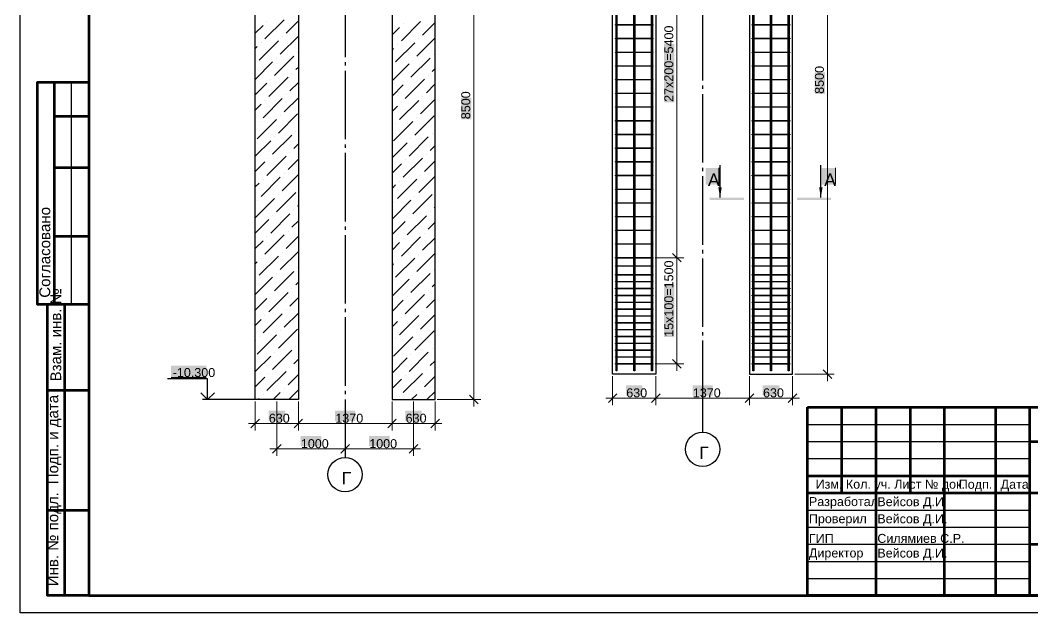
# Model space of a CAD drawing. Header units: millimetres. Extents: x 0 to 448, y 0 to 297.
# Drawn here: x 0.1 to 296, y 0.1 to 173.2 of the extents above; entities that cross this region are included whole.
import ezdxf

# ---------------------------------------------------------------- set-up
doc = ezdxf.new("R2010")
doc.units = ezdxf.units.MM
for name, color, linetype in [('PDF _0', 7, 'Continuous'), ('PDF _D-tarama (beton-siva-duvar-fitil-vs.)', 7, 'Continuous'), ('PDF _К_Арматура', 7, 'Continuous'), ('PDF _Разрез', 7, 'Continuous'), ('PDF _СПДС_Выноски', 7, 'Continuous'), ('PDF _СПДС_Оси', 7, 'Continuous'), ('PDF _СПДС_Размеры', 7, 'Continuous'), ('PDF _Текст', 7, 'Continuous')]:
    doc.layers.add(name, color=color, linetype=linetype)
doc.styles.add('PDF Arial', font='arial.ttf')

msp = doc.modelspace()

# ---------------------------------------------------------------- linework, layer by layer
at = {"layer": 'PDF _0', "lineweight": 30}
for points in [[(185.83, 239.83), (185.83, 69.81), (173.21, 69.81), (173.21, 239.83)], [(213.18, 239.83), (213.18, 69.81), (225.79, 69.81), (225.79, 239.83)], [(81.37, 232.42), (81.37, 62.4), (68.77, 62.4), (68.77, 232.42)], [(108.74, 232.42), (108.74, 62.4), (121.33, 62.4), (121.33, 232.42)]]:
    msp.add_lwpolyline(points, dxfattribs=at)
for points in [[(174.06, 171.9), (184.98, 171.9), (184.98, 171.73), (174.06, 171.73)], [(214.02, 171.9), (224.95, 171.9), (224.95, 171.73), (214.02, 171.73)], [(174.06, 167.9), (184.98, 167.9), (184.98, 167.73), (174.06, 167.73)], [(214.02, 167.9), (224.95, 167.9), (224.95, 167.73), (214.02, 167.73)], [(174.06, 163.9), (184.98, 163.9), (184.98, 163.73), (174.06, 163.73)], [(214.02, 163.9), (224.95, 163.9), (224.95, 163.73), (214.02, 163.73)], [(174.06, 159.9), (184.98, 159.9), (184.98, 159.73), (174.06, 159.73)], [(214.02, 159.9), (224.95, 159.9), (224.95, 159.73), (214.02, 159.73)], [(174.06, 155.9), (184.98, 155.9), (184.98, 155.75), (174.06, 155.75)], [(214.02, 155.9), (224.95, 155.9), (224.95, 155.75), (214.02, 155.75)], [(174.06, 151.9), (184.98, 151.9), (184.98, 151.75), (174.06, 151.75)], [(214.02, 151.9), (224.95, 151.9), (224.95, 151.75), (214.02, 151.75)], [(174.06, 147.9), (184.98, 147.9), (184.98, 147.75), (174.06, 147.75)], [(214.02, 147.9), (224.95, 147.9), (224.95, 147.75), (214.02, 147.75)], [(174.06, 143.9), (184.98, 143.9), (184.98, 143.75), (174.06, 143.75)], [(214.02, 143.9), (224.95, 143.9), (224.95, 143.75), (214.02, 143.75)], [(174.06, 139.9), (184.98, 139.9), (184.98, 139.75), (174.06, 139.75)], [(214.02, 139.9), (224.95, 139.9), (224.95, 139.75), (214.02, 139.75)], [(174.06, 135.89), (184.98, 135.89), (184.98, 135.75), (174.06, 135.75)], [(214.02, 135.89), (224.95, 135.89), (224.95, 135.75), (214.02, 135.75)], [(174.06, 131.89), (184.98, 131.89), (184.98, 131.75), (174.06, 131.75)], [(214.02, 131.89), (224.95, 131.89), (224.95, 131.75), (214.02, 131.75)], [(174.06, 127.89), (184.98, 127.89), (184.98, 127.75), (174.06, 127.75)], [(214.02, 127.89), (224.95, 127.89), (224.95, 127.75), (214.02, 127.75)], [(174.06, 123.89), (184.98, 123.89), (184.98, 123.74), (174.06, 123.74)], [(214.02, 123.89), (224.95, 123.89), (224.95, 123.74), (214.02, 123.74)], [(174.06, 119.89), (184.98, 119.89), (184.98, 119.74), (174.06, 119.74)], [(214.02, 119.89), (224.95, 119.89), (224.95, 119.74), (214.02, 119.74)], [(174.06, 115.89), (184.98, 115.89), (184.98, 115.74), (174.06, 115.74)], [(214.02, 115.89), (224.95, 115.89), (224.95, 115.74), (214.02, 115.74)], [(174.06, 111.89), (184.98, 111.89), (184.98, 111.74), (174.06, 111.74)], [(214.02, 111.89), (224.95, 111.89), (224.95, 111.74), (214.02, 111.74)], [(174.06, 107.89), (184.98, 107.89), (184.98, 107.74), (174.06, 107.74)], [(214.02, 107.89), (224.95, 107.89), (224.95, 107.74), (214.02, 107.74)], [(174.06, 103.89), (184.98, 103.89), (184.98, 103.74), (174.06, 103.74)], [(214.02, 103.89), (224.95, 103.89), (224.95, 103.74), (214.02, 103.74)], [(174.06, 101.5), (184.98, 101.5), (184.98, 101.35), (174.06, 101.35)], [(214.02, 101.5), (224.95, 101.5), (224.95, 101.35), (214.02, 101.35)], [(174.06, 98.89), (184.98, 98.89), (184.98, 98.75), (174.06, 98.75)], [(214.02, 98.89), (224.95, 98.89), (224.95, 98.75), (214.02, 98.75)], [(174.06, 96.9), (184.98, 96.9), (184.98, 96.74), (174.06, 96.74)], [(174.06, 94.89), (184.98, 94.89), (184.98, 94.75), (174.06, 94.75)], [(214.02, 96.9), (224.95, 96.9), (224.95, 96.74), (214.02, 96.74)], [(214.02, 94.89), (224.95, 94.89), (224.95, 94.75), (214.02, 94.75)], [(174.06, 92.9), (184.98, 92.9), (184.98, 92.73), (174.06, 92.73)], [(214.02, 92.9), (224.95, 92.9), (224.95, 92.73), (214.02, 92.73)], [(174.06, 90.89), (184.98, 90.89), (184.98, 90.74), (174.06, 90.74)], [(174.06, 88.9), (184.98, 88.9), (184.98, 88.73), (174.06, 88.73)], [(214.02, 90.89), (224.95, 90.89), (224.95, 90.74), (214.02, 90.74)], [(214.02, 88.9), (224.95, 88.9), (224.95, 88.73), (214.02, 88.73)], [(174.06, 86.89), (184.98, 86.89), (184.98, 86.74), (174.06, 86.74)], [(214.02, 86.89), (224.95, 86.89), (224.95, 86.74), (214.02, 86.74)], [(174.06, 84.9), (184.98, 84.9), (184.98, 84.73), (174.06, 84.73)], [(174.06, 82.89), (184.98, 82.89), (184.98, 82.74), (174.06, 82.74)], [(214.02, 84.9), (224.95, 84.9), (224.95, 84.73), (214.02, 84.73)], [(214.02, 82.89), (224.95, 82.89), (224.95, 82.74), (214.02, 82.74)], [(174.06, 80.9), (184.98, 80.9), (184.98, 80.73), (174.06, 80.73)], [(214.02, 80.9), (224.95, 80.9), (224.95, 80.73), (214.02, 80.73)], [(174.06, 78.89), (184.98, 78.89), (184.98, 78.74), (174.06, 78.74)], [(214.02, 78.89), (224.95, 78.89), (224.95, 78.74), (214.02, 78.74)], [(174.06, 76.9), (184.98, 76.9), (184.98, 76.73), (174.06, 76.73)], [(174.06, 74.89), (184.98, 74.89), (184.98, 74.74), (174.06, 74.74)], [(214.02, 76.9), (224.95, 76.9), (224.95, 76.73), (214.02, 76.73)], [(214.02, 74.89), (224.95, 74.89), (224.95, 74.74), (214.02, 74.74)], [(174.06, 72.9), (184.98, 72.9), (184.98, 72.73), (174.06, 72.73)], [(214.02, 72.9), (224.95, 72.9), (224.95, 72.73), (214.02, 72.73)]]:
    msp.add_lwpolyline(points, close=True, dxfattribs=at)
at = {"layer": 'PDF _0', "lineweight": 5}
for points in [[(190.74, 105.07), (193.24, 102.58)], [(184.58, 61.58), (187.08, 64.07)], [(211.93, 61.58), (214.43, 64.07)], [(80.12, 54.15), (82.62, 56.67)], [(107.49, 54.15), (109.99, 56.67)], [(93.77, 46.72), (96.27, 49.24)]]:
    msp.add_lwpolyline(points, close=True, dxfattribs=at)
for points in [[(190.74, 74.06), (193.24, 71.57)], [(234.73, 71.06), (237.22, 68.56)], [(131.39, 63.65), (133.88, 61.15)], [(174.46, 64.07), (171.96, 61.58)], [(224.54, 61.58), (227.04, 64.07)], [(70.02, 56.67), (67.52, 54.15)], [(120.08, 54.15), (122.58, 56.67)], [(76.33, 49.24), (73.83, 46.72)], [(113.77, 46.72), (116.29, 49.24)]]:
    msp.add_lwpolyline(points, dxfattribs=at)
at = {"layer": 'PDF _D-tarama (beton-siva-duvar-fitil-vs.)', "lineweight": 5}
for points in [[(68.77, 169.38), (71.06, 171.67)], [(71.61, 167.73), (77.24, 173.34)], [(72.18, 172.79), (72.18, 172.79)], [(77.79, 169.42), (81.37, 173)], [(111.47, 167.18), (117.08, 172.79)], [(112.04, 172.22), (112.04, 172.22)], [(117.65, 168.85), (121.33, 172.54)], [(108.74, 168.92), (110.92, 171.1)], [(69.94, 161.55), (75.55, 167.18)], [(70.49, 166.61), (70.49, 166.61)], [(76.1, 163.24), (81.37, 168.51)], [(76.67, 168.3), (76.67, 168.3)], [(109.8, 161), (115.4, 166.61)], [(110.35, 166.06), (110.35, 166.06)], [(115.96, 162.67), (121.33, 168.05)], [(116.53, 167.73), (116.53, 167.73)], [(68.77, 164.89), (69.37, 165.49)], [(81.16, 163.79), (81.16, 163.79)], [(108.74, 164.43), (109.22, 164.92)], [(121.01, 163.24), (121.01, 163.24)], [(68.77, 155.9), (73.85, 161)], [(68.82, 160.43), (68.82, 160.43)], [(74.42, 157.06), (80.03, 162.67)], [(74.97, 162.12), (74.97, 162.12)], [(108.74, 155.45), (113.71, 160.43)], [(114.28, 156.51), (119.89, 162.12)], [(114.83, 161.55), (114.83, 161.55)], [(79.48, 157.63), (79.48, 157.63)], [(80.61, 158.76), (81.37, 159.52)], [(119.32, 157.06), (119.32, 157.06)], [(120.44, 158.18), (121.33, 159.07)], [(68.77, 151.41), (72.18, 154.82)], [(72.73, 150.9), (78.36, 156.51)], [(73.3, 155.94), (73.3, 155.94)], [(78.91, 152.57), (81.37, 155.03)], [(108.74, 150.97), (112.04, 154.27)], [(112.59, 150.33), (118.2, 155.94)], [(113.16, 155.39), (113.16, 155.39)], [(118.77, 152.02), (121.33, 154.59)], [(77.79, 151.45), (77.79, 151.45)], [(117.65, 150.9), (117.65, 150.9)], [(68.77, 146.92), (70.49, 148.66)], [(71.06, 144.72), (76.67, 150.33)], [(71.61, 149.78), (71.61, 149.78)], [(77.24, 146.39), (81.37, 150.54)], [(108.74, 146.48), (110.35, 148.09)], [(110.92, 144.15), (116.53, 149.78)], [(111.47, 149.21), (111.47, 149.21)], [(117.08, 145.84), (121.33, 150.1)], [(75.55, 140.23), (81.16, 145.84)], [(76.1, 145.27), (76.1, 145.27)], [(115.4, 139.66), (121.01, 145.27)], [(68.77, 142.44), (68.82, 142.48)], [(69.37, 138.54), (74.97, 144.15)], [(69.94, 143.6), (69.94, 143.6)], [(109.22, 137.99), (114.83, 143.6)], [(109.8, 143.03), (109.8, 143.03)], [(115.96, 144.72), (115.96, 144.72)], [(73.85, 134.05), (79.48, 139.66)], [(74.42, 139.11), (74.42, 139.11)], [(80.61, 140.78), (80.61, 140.78)], [(113.71, 133.5), (119.32, 139.11)], [(120.44, 140.23), (120.44, 140.23)], [(68.77, 133.46), (73.3, 137.99)], [(80.03, 135.75), (81.37, 137.08)], [(108.74, 132.99), (113.16, 137.42)], [(114.28, 138.54), (114.28, 138.54)], [(119.89, 135.18), (121.33, 136.61)], [(72.18, 127.87), (77.79, 133.5)], [(78.91, 134.62), (78.91, 134.62)], [(118.77, 134.05), (118.77, 134.05)], [(68.77, 128.97), (71.61, 131.81)], [(72.73, 132.93), (72.73, 132.93)], [(78.36, 129.57), (81.37, 132.59)], [(108.74, 128.51), (111.47, 131.24)], [(112.04, 127.32), (117.65, 132.93)], [(112.59, 132.38), (112.59, 132.38)], [(118.2, 128.99), (121.33, 132.13)], [(70.49, 121.71), (76.1, 127.32)], [(76.67, 123.38), (81.37, 128.11)], [(77.24, 128.44), (77.24, 128.44)], [(116.53, 122.83), (121.33, 127.64)], [(117.08, 127.87), (117.08, 127.87)], [(68.77, 124.49), (69.94, 125.63)], [(71.06, 126.75), (71.06, 126.75)], [(108.74, 124.02), (109.8, 125.08)], [(110.35, 121.14), (115.96, 126.75)], [(110.92, 126.2), (110.92, 126.2)], [(74.97, 117.23), (80.61, 122.83)], [(75.55, 122.26), (75.55, 122.26)], [(114.83, 116.65), (120.44, 122.26)], [(115.4, 121.71), (115.4, 121.71)], [(68.82, 115.53), (74.42, 121.14)], [(69.37, 120.59), (69.37, 120.59)], [(81.16, 118.9), (81.37, 119.11)], [(108.74, 115.04), (114.28, 120.59)], [(109.22, 120.02), (109.22, 120.02)], [(121.01, 118.35), (121.33, 118.66)], [(73.3, 111.04), (78.91, 116.65)], [(73.85, 116.1), (73.85, 116.1)], [(80.03, 117.78), (80.03, 117.78)], [(113.16, 110.47), (118.77, 116.1)], [(113.71, 115.53), (113.71, 115.53)], [(119.89, 117.23), (119.89, 117.23)], [(68.77, 111), (72.73, 114.98)], [(79.48, 112.72), (81.37, 114.62)], [(108.74, 110.56), (112.59, 114.41)], [(119.32, 112.17), (121.33, 114.18)], [(71.61, 104.86), (77.24, 110.47)], [(72.18, 109.92), (72.18, 109.92)], [(77.79, 106.56), (81.37, 110.13)], [(78.36, 111.59), (78.36, 111.59)], [(111.47, 104.31), (117.08, 109.92)], [(117.65, 105.99), (121.33, 109.67)], [(118.2, 111.04), (118.2, 111.04)], [(68.77, 106.51), (71.06, 108.8)], [(108.74, 106.05), (110.92, 108.23)], [(112.04, 109.35), (112.04, 109.35)], [(69.94, 98.7), (75.55, 104.31)], [(70.49, 103.74), (70.49, 103.74)], [(76.1, 100.38), (81.37, 105.65)], [(76.67, 105.43), (76.67, 105.43)], [(109.8, 98.13), (115.4, 103.74)], [(115.96, 99.83), (121.33, 105.18)], [(116.53, 104.86), (116.53, 104.86)], [(68.77, 102.03), (69.37, 102.62)], [(81.16, 100.95), (81.16, 100.95)], [(108.74, 101.56), (109.22, 102.07)], [(110.35, 103.19), (110.35, 103.19)], [(68.77, 93.05), (73.85, 98.13)], [(74.42, 94.19), (80.03, 99.83)], [(74.97, 99.25), (74.97, 99.25)], [(114.28, 93.64), (119.89, 99.25)], [(114.83, 98.7), (114.83, 98.7)], [(121.01, 100.38), (121.01, 100.38)], [(68.82, 97.58), (68.82, 97.58)], [(79.48, 94.77), (79.48, 94.77)], [(80.61, 95.89), (81.37, 96.67)], [(108.74, 92.59), (113.71, 97.58)], [(120.44, 95.32), (121.33, 96.21)], [(68.77, 88.54), (72.18, 91.95)], [(72.73, 88.04), (78.36, 93.64)], [(73.3, 93.07), (73.3, 93.07)], [(78.91, 89.71), (81.37, 92.16)], [(112.59, 87.46), (118.2, 93.07)], [(113.16, 92.52), (113.16, 92.52)], [(119.32, 94.19), (119.32, 94.19)], [(108.74, 88.1), (112.04, 91.4)], [(118.77, 89.16), (121.33, 91.72)], [(71.06, 81.85), (76.67, 87.46)], [(71.61, 86.91), (71.61, 86.91)], [(77.24, 83.55), (81.37, 87.68)], [(77.79, 88.59), (77.79, 88.59)], [(110.92, 81.3), (116.53, 86.91)], [(111.47, 86.34), (111.47, 86.34)], [(117.08, 82.98), (121.33, 87.23)], [(117.65, 88.04), (117.65, 88.04)], [(68.77, 84.06), (70.49, 85.79)], [(75.55, 77.37), (81.16, 82.98)], [(108.74, 83.61), (110.35, 85.22)], [(69.37, 75.67), (74.97, 81.3)], [(69.94, 80.73), (69.94, 80.73)], [(76.1, 82.43), (76.1, 82.43)], [(109.22, 75.12), (114.83, 80.73)], [(109.8, 80.16), (109.8, 80.16)], [(115.4, 76.8), (121.01, 82.43)], [(115.96, 81.85), (115.96, 81.85)], [(68.77, 79.57), (68.82, 79.61)], [(80.61, 77.92), (80.61, 77.92)], [(120.44, 77.37), (120.44, 77.37)], [(68.77, 70.59), (73.3, 75.12)], [(73.85, 71.19), (79.48, 76.8)], [(74.42, 76.24), (74.42, 76.24)], [(80.03, 72.88), (81.37, 74.21)], [(108.74, 70.13), (113.16, 74.55)], [(113.71, 70.64), (119.32, 76.24)], [(114.28, 75.67), (114.28, 75.67)], [(78.91, 71.76), (78.91, 71.76)], [(118.77, 71.19), (118.77, 71.19)], [(119.89, 72.31), (121.33, 73.75)], [(68.77, 66.11), (71.61, 68.94)], [(72.18, 65.03), (77.79, 70.64)], [(72.73, 70.06), (72.73, 70.06)], [(78.36, 66.7), (81.37, 69.73)], [(108.74, 65.64), (111.47, 68.39)], [(112.04, 64.45), (117.65, 70.06)], [(112.59, 69.51), (112.59, 69.51)], [(118.2, 66.15), (121.33, 69.26)], [(77.24, 65.58), (77.24, 65.58)], [(78.55, 62.4), (81.37, 65.24)], [(69.56, 62.4), (69.94, 62.76)], [(71.06, 63.9), (71.06, 63.9)], [(74.06, 62.4), (76.1, 64.45)], [(110.92, 63.33), (110.92, 63.33)], [(114.47, 62.4), (115.96, 63.9)], [(117.08, 65.03), (117.08, 65.03)], [(118.96, 62.4), (121.33, 64.77)]]:
    msp.add_lwpolyline(points, dxfattribs=at)
at = {"layer": 'PDF _К_Арматура', "lineweight": 30}
for points in [[(174.46, 244.63), (174.46, 70.83), (174.23, 70.83), (174.23, 244.63, 0.414214), (173.03, 245.84)], [(184.81, 244.63), (184.81, 70.83), (184.58, 70.83), (184.58, 244.63, -0.414209), (186.03, 246.09)], [(214.43, 244.74), (214.43, 70.83), (214.19, 70.83), (214.19, 244.74, 0.414214), (212.99, 245.94), (209.01, 245.94), (209.01, 246.18), (212.99, 246.18)], [(224.78, 244.74), (224.78, 70.83), (224.54, 70.83), (224.54, 244.74, -0.414209), (225.99, 246.2)]]:
    msp.add_lwpolyline(points, format="xyb", dxfattribs=at)
for points in [[(179.65, 246.07), (179.65, 70.83), (179.39, 70.83), (179.39, 246.07)], [(219.61, 246.18), (219.61, 70.83), (219.36, 70.83), (219.36, 246.18)]]:
    msp.add_lwpolyline(points, dxfattribs=at)
at = {"layer": 'PDF _Разрез', "lineweight": 25}
for points in [[(419.98, 0.15), (0.11, 0.15), (0.11, 296.98)], [(15.09, 90.15), (15.09, 155.14)], [(230.11, 55.14), (295.09, 55.14)], [(230.11, 50.15), (295.09, 50.15)], [(230.11, 45.15), (295.09, 45.15)], [(230.11, 30.14), (295.09, 30.14)], [(230.11, 25.15), (295.09, 25.15)], [(230.11, 20.15), (295.09, 20.15)], [(230.11, 15.13), (295.09, 15.13)], [(230.11, 10.14), (295.09, 10.14)]]:
    msp.add_lwpolyline(points, dxfattribs=at)
at = {"layer": 'PDF _Разрез', "lineweight": 60}
for points in [[(20.11, 5.14), (415.09, 5.14), (415.09, 292.13), (20.11, 292.13)], [(230.11, 60.14), (415.09, 60.14), (415.09, 5.14), (230.11, 5.14)]]:
    msp.add_lwpolyline(points, close=True, dxfattribs=at)
for points in [[(20.11, 90.15), (5.1, 90.15), (5.1, 155.14), (20.11, 155.14), (20.11, 5.14), (8.11, 5.14), (8.11, 90.15)], [(10.1, 90.15), (10.1, 155.14)], [(10.1, 145.14), (20.11, 145.14)], [(10.1, 130.14), (20.11, 130.14)], [(10.1, 110.13), (20.11, 110.13)], [(13.1, 5.14), (13.1, 90.15)], [(8.11, 65.13), (20.11, 65.13)], [(240.1, 60.14), (240.1, 35.14)], [(250.09, 60.14), (250.09, 5.14)], [(260.11, 60.14), (260.11, 35.14)], [(270.1, 60.14), (270.1, 5.14)], [(285.1, 60.14), (285.1, 5.14)], [(295.09, 5.14), (295.09, 60.14)], [(295.09, 50.15), (415.09, 50.15)], [(230.11, 40.13), (295.09, 40.13)], [(230.11, 35.14), (415.09, 35.14)], [(8.11, 30.14), (20.11, 30.14)], [(295.09, 20.15), (415.09, 20.15)]]:
    msp.add_lwpolyline(points, dxfattribs=at)
at = {"layer": 'PDF _СПДС_Выноски', "lineweight": 25}
for points in [[(204.6, 121.37), (204.6, 130.88)], [(234.05, 121.37), (234.05, 130.88)]]:
    msp.add_lwpolyline(points, dxfattribs=at)
at = {"layer": 'PDF _СПДС_Выноски', "color": 7, "lineweight": 0, "true_color": 0xffffff}
for points in [[(204.29, 125.16), (204.29, 130.07)], [(238.3, 125.16), (238.3, 130.07)]]:
    msp.add_lwpolyline(points, dxfattribs=at)
at = {"layer": 'PDF _СПДС_Выноски', "color": 7, "true_color": 0xffffff, "transparency": 33554559}
for points in [[(200.35, 125.16), (200.35, 130.07), (204.29, 125.16)], [(200.35, 130.07), (204.29, 125.16), (204.29, 130.07)], [(234.34, 125.16), (234.34, 130.07), (238.3, 125.16)], [(234.34, 130.07), (238.3, 125.16), (238.3, 130.07)]]:
    msp.add_solid(points, dxfattribs=at)
at = {"layer": 'PDF _СПДС_Выноски', "transparency": 33554559}
for points in [[(204.6, 121.37), (204.1, 124.38), (205.09, 124.38)], [(234.05, 121.37), (233.54, 124.38), (234.56, 124.38)], [(201.6, 121.37), (211.59, 121.37), (201.6, 120.68)], [(211.59, 121.37), (201.6, 120.68), (211.59, 120.68)], [(237.05, 120.68), (227.04, 120.68), (237.05, 121.37)], [(227.04, 120.68), (237.05, 121.37), (227.04, 121.37)]]:
    msp.add_solid(points, dxfattribs=at)
at = {"layer": 'PDF _СПДС_Оси', "lineweight": 25}
for points in [[(95.02, 182.42), (95.02, 162.44)], [(199.48, 175.6), (199.48, 155.6)], [(95.02, 160.94), (95.02, 159.92)], [(95.02, 158.44), (95.02, 138.43)], [(199.48, 154.1), (199.48, 153.1)], [(199.48, 151.6), (199.48, 131.6)], [(95.02, 136.93), (95.02, 135.94)], [(95.02, 134.43), (95.02, 114.43)], [(199.48, 130.09), (199.48, 129.1)], [(199.48, 127.6), (199.48, 107.62)], [(95.02, 112.93), (95.02, 111.93)], [(95.02, 110.43), (95.02, 90.43)], [(199.48, 106.11), (199.48, 105.1)], [(199.48, 103.61), (199.48, 83.61)], [(95.02, 88.92), (95.02, 87.93)], [(95.02, 86.43), (95.02, 66.42)], [(199.48, 82.11), (199.48, 81.11)], [(199.48, 79.61), (199.48, 57.89), (199.48, 52.9)], [(95.02, 64.92), (95.02, 63.93)], [(95.02, 62.42), (95.02, 50.48), (95.02, 45.47)]]:
    msp.add_lwpolyline(points, dxfattribs=at)
for centre in [(199.49, 47.89), (95.03, 40.48)]:
    msp.add_circle(centre, 5.01, dxfattribs=at)
at = {"layer": 'PDF _СПДС_Размеры', "lineweight": 5}
for points in [[(235.97, 241.82), (235.97, 67.82)], [(132.63, 234.41), (132.63, 60.41)], [(191.99, 213.81), (191.99, 101.82)], [(191.99, 105.82), (191.99, 70.83)], [(185.62, 72.82), (193.98, 72.82)], [(173.21, 69.2), (173.21, 60.81)], [(225.79, 69.2), (225.79, 60.81)], [(226.41, 69.81), (237.99, 69.81)], [(121.97, 62.4), (134.65, 62.4)], [(171.22, 62.82), (187.82, 62.82)], [(183.82, 62.82), (215.19, 62.82)], [(211.19, 62.82), (227.78, 62.82)], [(68.77, 61.79), (68.77, 53.41)], [(75.08, 61.79), (75.08, 45.98)], [(115.02, 61.79), (115.02, 45.98)], [(121.33, 61.79), (121.33, 53.41)], [(66.76, 55.42), (83.38, 55.42)], [(79.38, 55.42), (110.73, 55.42)], [(106.73, 55.42), (123.34, 55.42)], [(73.07, 47.99), (97.03, 47.99)], [(117.03, 47.99), (93.03, 47.99)]]:
    msp.add_lwpolyline(points, dxfattribs=at)
for points in [[(193.98, 103.83), (185.62, 103.83)], [(185.83, 60.81), (185.83, 69.2)], [(213.18, 60.81), (213.18, 69.2)], [(81.37, 53.41), (81.37, 61.79)], [(95.02, 45.98), (95.02, 61.79)], [(108.74, 53.41), (108.74, 61.79)]]:
    msp.add_lwpolyline(points, close=True, dxfattribs=at)
at = {"layer": 'PDF _СПДС_Размеры', "lineweight": 25}
for points in [[(54.87, 62.4), (54.87, 68.41), (43.16, 68.41)], [(52.85, 64.41), (54.87, 62.4), (56.86, 64.41)], [(68.77, 62.4), (53.36, 62.4)]]:
    msp.add_lwpolyline(points, dxfattribs=at)
at = {"layer": 'PDF _СПДС_Размеры', "color": 7, "lineweight": 0, "true_color": 0xffffff}
msp.add_lwpolyline([(44.16, 68.82), (54.46, 68.82)], dxfattribs=at)
at = {"layer": 'PDF _СПДС_Размеры', "color": 7, "true_color": 0xffffff, "transparency": 33554559}
for points in [[(188.24, 149.25), (191.23, 149.25), (188.24, 166.38)], [(191.23, 149.25), (188.24, 166.38), (191.23, 166.38)], [(232.23, 151.62), (235.23, 151.62), (232.23, 158.01)], [(235.23, 151.62), (232.23, 158.01), (235.23, 158.01)], [(128.89, 144.21), (131.89, 144.21), (128.89, 150.61)], [(131.89, 144.21), (128.89, 150.61), (131.89, 150.61)], [(188.24, 80.65), (191.23, 80.65), (188.24, 95.99)], [(191.23, 80.65), (188.24, 95.99), (191.23, 95.99)], [(44.16, 72.31), (54.46, 72.31), (44.16, 68.82)], [(54.46, 72.31), (44.16, 68.82), (54.46, 68.82)], [(177.13, 66.57), (177.13, 63.57), (181.91, 66.57)], [(177.13, 63.57), (181.91, 66.57), (181.91, 63.57)], [(196.58, 66.57), (196.58, 63.57), (202.42, 66.57)], [(196.58, 63.57), (202.42, 66.57), (202.42, 63.57)], [(217.09, 66.57), (217.09, 63.57), (221.88, 66.57)], [(217.09, 63.57), (221.88, 66.57), (221.88, 63.57)], [(72.67, 59.16), (72.67, 56.16), (77.47, 59.16)], [(72.67, 56.16), (77.47, 59.16), (77.47, 56.16)], [(92.12, 59.16), (92.12, 56.16), (97.98, 59.16)], [(92.12, 56.16), (97.98, 59.16), (97.98, 56.16)], [(112.63, 59.16), (112.63, 56.16), (117.44, 59.16)], [(112.63, 56.16), (117.44, 59.16), (117.44, 56.16)], [(82.02, 51.73), (82.02, 48.73), (88.08, 51.73)], [(82.02, 48.73), (88.08, 51.73), (88.08, 48.73)], [(102.01, 51.73), (102.01, 48.73), (108.06, 51.73)], [(102.01, 48.73), (108.06, 51.73), (108.06, 48.73)]]:
    msp.add_solid(points, dxfattribs=at)

# ---------------------------------------------------------------- texts
at = {"layer": 'PDF _Текст', "attachment_point": 7, "rotation": 90, "style": 'PDF Arial'}
for s, insert, char_height in [('27х200=5400', (190.97, 149.34), 2.6198), ('8500', (234.98, 151.69), 2.62), ('8500', (131.64, 144.28), 2.62), ('Согласовано', (8.9, 92.14), 3.1437), ('15х100=1500', (190.97, 80.73), 2.6198), ('Взам. инв. №', (12.11, 67.71), 3.1437), ('Подп. и дата', (12.11, 37.66), 3.1437), ('Инв. № подл.', (12.11, 7.9), 3.1437)]:
    msp.add_mtext(s, dxfattribs=dict(at, insert=insert, char_height=char_height))
at = {"layer": 'PDF _Текст', "attachment_point": 7, "style": 'PDF Arial'}
for s, insert, char_height in [('А', (201.05, 124.76), 3.67), ('А', (235.04, 124.76), 3.67), ('-10,300', (44.66, 68.5), 2.62), ('630', (177.19, 63.02), 2.62), ('1370', (196.65, 63.02), 2.62), ('630', (217.16, 63.02), 2.62), ('630', (72.75, 55.61), 2.62), ('1370', (92.18, 55.61), 2.62), ('630', (112.72, 55.61), 2.62), ('1000', (82.11, 48.18), 2.62), ('1000', (102.09, 48.18), 2.62), ('Г', (198.49, 45.02), 3.67), ('Г', (94.03, 37.61), 3.67), ('Изм. Кол. уч. Лист № док.', (232.52, 35.59), 2.6198), ('Подп.', (274.35, 35.59), 2.62), ('Дата', (286.59, 35.59), 2.62), ('Разработал', (230.56, 30.51), 2.62), ('Вейсов Д.И', (250.56, 30.51), 2.62), ('Проверил', (230.56, 25.51), 2.62), ('Вейсов Д.И.', (250.56, 25.51), 2.6198), ('ГИП', (230.56, 20.51), 2.62), ('Силямиев С.Р.', (250.56, 20.51), 2.6198), ('Директор', (230.56, 15.5), 2.62), ('Вейсов Д.И.', (250.56, 15.5), 2.6198)]:
    msp.add_mtext(s, dxfattribs=dict(at, insert=insert, char_height=char_height))

doc.saveas('drawing.dxf')
